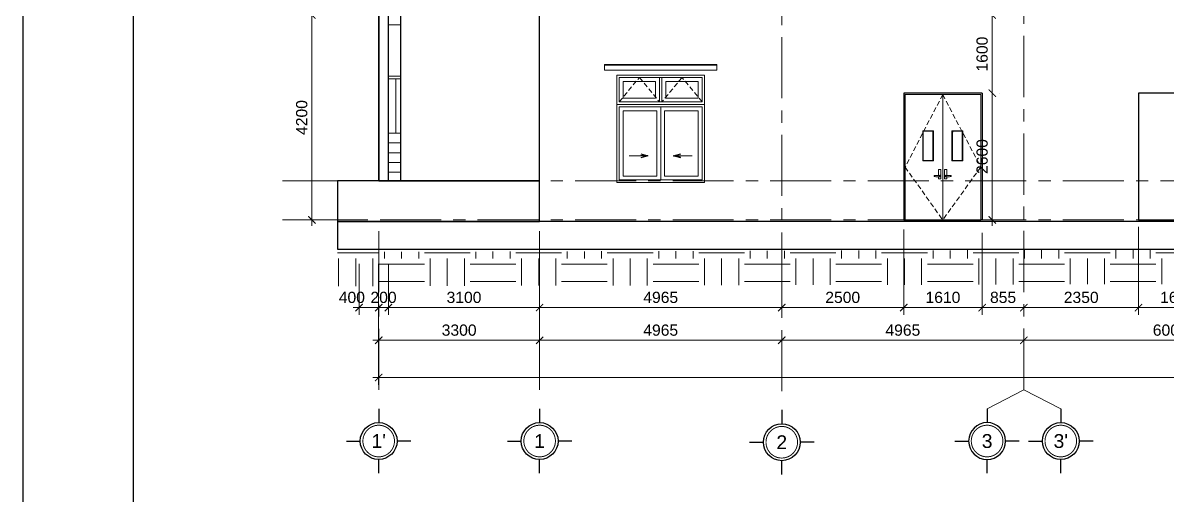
# Model space of a CAD drawing. Header units: millimetres. Extents: x 886808 to 1650903, y -1008069 to 230892.
# Drawn here: x 1007896 to 1031357, y -417621 to -407942 of the extents above; entities that cross this region are included whole.
import ezdxf
from ezdxf.enums import TextEntityAlignment as Align

# ---------------------------------------------------------------- set-up
doc = ezdxf.new("R2010")
doc.units = ezdxf.units.MM
for name, pattern in [('CENTER', [2, 1.25, -0.25, 0.25, -0.25]), ('CENTER2', [28.575, 19.05, -3.175, 3.175, -3.175]), ('CONTINOUS', [0]), ('DASHED', [0.75, 0.5, -0.25])]:
    doc.linetypes.add(name, pattern=pattern)
doc.layers.get('0').update_dxf_attribs({"lineweight": 0})
for name, color, linetype, lineweight in [('0.NETMANHNHAT-0.05', 251, 'Continuous', 0), ('03- Net Cua- 153', 153, 'Continuous', 9), ('06- Dim- 250', 250, 'Continuous', 0), ('8l NET TO', 8, 'Continuous', 9), ('A-DETL-GENF', 92, 'Continuous', 5), ('A-GLAZ', 151, 'Continuous', 5), ('A-Wall', 113, 'Continuous', 30), ('A_Dim', 8, 'Continuous', 5), ('net truc', 250, 'CENTER2', 5), ('Text', 250, 'Continuous', 25)]:
    doc.layers.add(name, color=color, linetype=linetype, lineweight=lineweight)
doc.styles.add('Arial', font='arial.ttf', dxfattribs={"height": 253.361452})
doc.styles.add('TIÊU ĐỀ', font='arial.ttf', dxfattribs={"height": 230})
doc.dimstyles.new('1-100', dxfattribs={"dimtxt": 230, "dimasz": 150, "dimexe": 150, "dimexo": 300, "dimgap": 90, "dimtad": 1, "dimdec": 0, "dimrnd": 5, "dimzin": 0, "dimtxsty": 'TIÊU ĐỀ', "dimblk": 'ARCHTICK', "dimcen": 100, "dimdle": 120, "dimclrd": 256, "dimclre": 256, "dimclrt": 2, "dimadec": 0, "dimazin": 0, "dimtfac": 1, "dimtdec": 0, "dimtix": 1, "dimtmove": 1, "dimatfit": 3, "dimldrblk": 'OPEN30', "dimfxl": 900, "dimtolj": 1, "dimtzin": 0, "dimlwd": 13, "dimlwe": 13, "dimarcsym": 1})

# ---------------------------------------------------------------- blocks, each defined once
blk = doc.blocks.new('*U900')
for p, q in [((0, 7), (0, 4)), ((-7, 0), (-4, 0)), ((7, 0), (4, 0)), ((0, -7), (0, -4))]:
    blk.add_line(p, q)
blk.add_circle((0, 0), 4)
at = {"layer": 'net truc', "color": 4, "linetype": 'CONTINOUS', "ltscale": 0.08, "const_width": 0.208}
blk.add_lwpolyline([(3.43, -0.02, 0.414214), (0.02, 3.43, 2.414214), (3.43, -0.02, 0.24166)], format="xyb", dxfattribs=at)
at = {"color": 7, "style": 'Arial', "flags": 8}
blk.add_attdef('DETAIL#', text='', height=3, dxfattribs=at).set_placement((0, 0), align=Align.MIDDLE_CENTER)
blk = doc.blocks.new('_ArchTick')
at = {"color": 0, "linetype": 'ByBlock', "const_width": 0.15}
blk.add_lwpolyline([(-0.5, -0.5), (0.5, 0.5)], dxfattribs=at)
blk = doc.blocks.new('*D320')
at = {"layer": 'A_Dim', "lineweight": 13, "transparency": 16777216}
for p, q in [((1013822, -412102), (1013822, -407662)), ((1014891, -407782), (1013672, -407782)), ((1014891, -411982), (1013672, -411982))]:
    blk.add_line(p, q, dxfattribs=at)
at = {"layer": 'Defpoints', "color": 0, "transparency": 16777216}
for p in [(1013822, -407782), (1015191, -407782), (1015191, -411982)]:
    blk.add_point(p, dxfattribs=at)
at = {"layer": 'A_Dim', "lineweight": 13, "transparency": 16777216, "xscale": 150, "yscale": 150, "zscale": 150}
for p, rotation in [((1013822, -407782), 90), ((1013822, -411982), 270)]:
    blk.add_blockref('_ArchTick', p, dxfattribs=dict(at, rotation=rotation))
at = {"layer": 'A_Dim', "color": 2, "transparency": 16777216, "insert": (1013614, -409882), "char_height": 230, "attachment_point": 5, "rotation": 90, "style": 'TIÊU ĐỀ'}
blk.add_mtext('\\A1;4200', dxfattribs=at)
blk = doc.blocks.new('_Open30')
at = {"color": 0, "linetype": 'ByBlock', "lineweight": -2}
for p, q in [((-1, 0.27), (0, 0)), ((0, 0), (-1, -0.27)), ((0, 0), (-1, 0))]:
    blk.add_line(p, q, dxfattribs=at)
blk = doc.blocks.new('*D281')
at = {"layer": 'A_Dim', "lineweight": 13, "transparency": 16777216}
for p, q in [((1015191, -412882), (1015191, -413928)), ((1015391, -412882), (1015391, -413928)), ((1015191, -413778), (1015041, -413778)), ((1015191, -413778), (1015391, -413778)), ((1015391, -413778), (1015541, -413778))]:
    blk.add_line(p, q, dxfattribs=at)
at = {"layer": 'Defpoints', "color": 0, "transparency": 16777216}
for p in [(1015191, -412582), (1015391, -412582), (1015391, -413778)]:
    blk.add_point(p, dxfattribs=at)
at = {"layer": 'A_Dim', "lineweight": 13, "transparency": 16777216, "xscale": 150, "yscale": 150, "zscale": 150}
blk.add_blockref('_ArchTick', (1015191, -413778), dxfattribs=at)
at = {"layer": 'A_Dim', "lineweight": 13, "transparency": 16777216, "xscale": 150, "yscale": 150, "zscale": 150, "rotation": 180}
blk.add_blockref('_ArchTick', (1015391, -413778), dxfattribs=at)
at = {"layer": 'A_Dim', "color": 2, "transparency": 16777216, "insert": (1015291, -413570), "char_height": 230, "attachment_point": 5, "style": 'TIÊU ĐỀ'}
blk.add_mtext('\\A1;200', dxfattribs=at)
blk = doc.blocks.new('*D282')
at = {"layer": 'A_Dim', "lineweight": 13, "transparency": 16777216}
for p, q in [((1014791, -412882), (1014791, -413928)), ((1015191, -412882), (1015191, -413928)), ((1014671, -413778), (1015311, -413778))]:
    blk.add_line(p, q, dxfattribs=at)
at = {"layer": 'Defpoints', "color": 0, "transparency": 16777216}
for p in [(1014791, -412582), (1015191, -412582), (1015191, -413778)]:
    blk.add_point(p, dxfattribs=at)
at = {"layer": 'A_Dim', "lineweight": 13, "transparency": 16777216, "xscale": 150, "yscale": 150, "zscale": 150, "rotation": 180}
blk.add_blockref('_ArchTick', (1014791, -413778), dxfattribs=at)
at = {"layer": 'A_Dim', "lineweight": 13, "transparency": 16777216, "xscale": 150, "yscale": 150, "zscale": 150}
blk.add_blockref('_ArchTick', (1015191, -413778), dxfattribs=at)
at = {"layer": 'A_Dim', "color": 2, "transparency": 16777216, "insert": (1014641, -413570), "char_height": 230, "attachment_point": 5, "style": 'TIÊU ĐỀ'}
blk.add_mtext('\\A1;400', dxfattribs=at)
blk = doc.blocks.new('*D283')
at = {"layer": 'A_Dim', "lineweight": 13, "transparency": 16777216}
for p, q in [((1015391, -412882), (1015391, -413928)), ((1018491, -412882), (1018491, -413928)), ((1015271, -413778), (1018611, -413778))]:
    blk.add_line(p, q, dxfattribs=at)
at = {"layer": 'Defpoints', "color": 0, "transparency": 16777216}
for p in [(1015391, -412582), (1018491, -412582), (1018491, -413778)]:
    blk.add_point(p, dxfattribs=at)
at = {"layer": 'A_Dim', "lineweight": 13, "transparency": 16777216, "xscale": 150, "yscale": 150, "zscale": 150, "rotation": 180}
blk.add_blockref('_ArchTick', (1015391, -413778), dxfattribs=at)
at = {"layer": 'A_Dim', "lineweight": 13, "transparency": 16777216, "xscale": 150, "yscale": 150, "zscale": 150}
blk.add_blockref('_ArchTick', (1018491, -413778), dxfattribs=at)
at = {"layer": 'A_Dim', "color": 2, "transparency": 16777216, "insert": (1016941, -413570), "char_height": 230, "attachment_point": 5, "style": 'TIÊU ĐỀ'}
blk.add_mtext('\\A1;3100', dxfattribs=at)
blk = doc.blocks.new('*D284')
at = {"layer": 'A_Dim', "lineweight": 13, "transparency": 16777216}
for p, q in [((1023456, -413084), (1023456, -413928)), ((1018371, -413778), (1023576, -413778)), ((1018491, -413754), (1018491, -413928))]:
    blk.add_line(p, q, dxfattribs=at)
at = {"layer": 'Defpoints', "color": 0, "transparency": 16777216}
for p in [(1023456, -412784), (1018491, -413454), (1023456, -413778)]:
    blk.add_point(p, dxfattribs=at)
at = {"layer": 'A_Dim', "lineweight": 13, "transparency": 16777216, "xscale": 150, "yscale": 150, "zscale": 150, "rotation": 180}
blk.add_blockref('_ArchTick', (1018491, -413778), dxfattribs=at)
at = {"layer": 'A_Dim', "lineweight": 13, "transparency": 16777216, "xscale": 150, "yscale": 150, "zscale": 150}
blk.add_blockref('_ArchTick', (1023456, -413778), dxfattribs=at)
at = {"layer": 'A_Dim', "color": 2, "transparency": 16777216, "insert": (1020974, -413570), "char_height": 230, "attachment_point": 5, "style": 'TIÊU ĐỀ'}
blk.add_mtext('\\A1;4965', dxfattribs=at)
blk = doc.blocks.new('*D285')
at = {"layer": 'A_Dim', "lineweight": 13, "transparency": 16777216}
for p, q in [((1025956, -412475), (1025956, -413928)), ((1023456, -413084), (1023456, -413928)), ((1023336, -413778), (1026076, -413778))]:
    blk.add_line(p, q, dxfattribs=at)
at = {"layer": 'Defpoints', "color": 0, "transparency": 16777216}
for p in [(1025956, -412175), (1023456, -412784), (1025956, -413778)]:
    blk.add_point(p, dxfattribs=at)
at = {"layer": 'A_Dim', "lineweight": 13, "transparency": 16777216, "xscale": 150, "yscale": 150, "zscale": 150, "rotation": 180}
blk.add_blockref('_ArchTick', (1023456, -413778), dxfattribs=at)
at = {"layer": 'A_Dim', "lineweight": 13, "transparency": 16777216, "xscale": 150, "yscale": 150, "zscale": 150}
blk.add_blockref('_ArchTick', (1025956, -413778), dxfattribs=at)
at = {"layer": 'A_Dim', "color": 2, "transparency": 16777216, "insert": (1024706, -413570), "char_height": 230, "attachment_point": 5, "style": 'TIÊU ĐỀ'}
blk.add_mtext('\\A1;2500', dxfattribs=at)
blk = doc.blocks.new('*D286')
at = {"layer": 'A_Dim', "lineweight": 13, "transparency": 16777216}
for p, q in [((1027566, -412248), (1027566, -413928)), ((1027446, -413778), (1028541, -413778)), ((1028421, -413957), (1028421, -413928))]:
    blk.add_line(p, q, dxfattribs=at)
at = {"layer": 'Defpoints', "color": 0, "transparency": 16777216}
for p in [(1027566, -411948), (1028421, -413657), (1028421, -413778)]:
    blk.add_point(p, dxfattribs=at)
at = {"layer": 'A_Dim', "lineweight": 13, "transparency": 16777216, "xscale": 150, "yscale": 150, "zscale": 150, "rotation": 180}
blk.add_blockref('_ArchTick', (1027566, -413778), dxfattribs=at)
at = {"layer": 'A_Dim', "lineweight": 13, "transparency": 16777216, "xscale": 150, "yscale": 150, "zscale": 150}
blk.add_blockref('_ArchTick', (1028421, -413778), dxfattribs=at)
at = {"layer": 'A_Dim', "color": 2, "transparency": 16777216, "insert": (1027994, -413570), "char_height": 230, "attachment_point": 5, "style": 'TIÊU ĐỀ'}
blk.add_mtext('\\A1;855', dxfattribs=at)
blk = doc.blocks.new('*D287')
at = {"layer": 'A_Dim', "lineweight": 13, "transparency": 16777216}
for p, q in [((1030771, -412121), (1030771, -413928)), ((1028301, -413778), (1030891, -413778)), ((1028421, -413957), (1028421, -413928))]:
    blk.add_line(p, q, dxfattribs=at)
at = {"layer": 'Defpoints', "color": 0, "transparency": 16777216}
for p in [(1030771, -411821), (1028421, -413657), (1030771, -413778)]:
    blk.add_point(p, dxfattribs=at)
at = {"layer": 'A_Dim', "lineweight": 13, "transparency": 16777216, "xscale": 150, "yscale": 150, "zscale": 150, "rotation": 180}
blk.add_blockref('_ArchTick', (1028421, -413778), dxfattribs=at)
at = {"layer": 'A_Dim', "lineweight": 13, "transparency": 16777216, "xscale": 150, "yscale": 150, "zscale": 150}
blk.add_blockref('_ArchTick', (1030771, -413778), dxfattribs=at)
at = {"layer": 'A_Dim', "color": 2, "transparency": 16777216, "insert": (1029596, -413570), "char_height": 230, "attachment_point": 5, "style": 'TIÊU ĐỀ'}
blk.add_mtext('\\A1;2350', dxfattribs=at)
blk = doc.blocks.new('*D288')
at = {"layer": 'A_Dim', "lineweight": 13, "transparency": 16777216}
for p, q in [((1030771, -412121), (1030771, -413928)), ((1032371, -412121), (1032371, -413928)), ((1030651, -413778), (1032491, -413778))]:
    blk.add_line(p, q, dxfattribs=at)
at = {"layer": 'Defpoints', "color": 0, "transparency": 16777216}
for p in [(1030771, -411821), (1032371, -411821), (1032371, -413778)]:
    blk.add_point(p, dxfattribs=at)
at = {"layer": 'A_Dim', "lineweight": 13, "transparency": 16777216, "xscale": 150, "yscale": 150, "zscale": 150, "rotation": 180}
blk.add_blockref('_ArchTick', (1030771, -413778), dxfattribs=at)
at = {"layer": 'A_Dim', "lineweight": 13, "transparency": 16777216, "xscale": 150, "yscale": 150, "zscale": 150}
blk.add_blockref('_ArchTick', (1032371, -413778), dxfattribs=at)
at = {"layer": 'A_Dim', "color": 2, "transparency": 16777216, "insert": (1031571, -413570), "char_height": 230, "attachment_point": 5, "style": 'TIÊU ĐỀ'}
blk.add_mtext('\\A1;1600', dxfattribs=at)
blk = doc.blocks.new('*D301')
at = {"layer": 'A_Dim', "lineweight": 13, "transparency": 16777216}
for p, q in [((1034541, -414448), (1028301, -414448)), ((1028421, -414523), (1028421, -414598)), ((1034421, -414523), (1034421, -414598))]:
    blk.add_line(p, q, dxfattribs=at)
at = {"layer": 'Defpoints', "color": 0, "transparency": 16777216}
for p in [(1028421, -414223), (1034421, -414223), (1028421, -414448)]:
    blk.add_point(p, dxfattribs=at)
at = {"layer": 'A_Dim', "lineweight": 13, "transparency": 16777216, "xscale": 150, "yscale": 150, "zscale": 150, "rotation": 180}
blk.add_blockref('_ArchTick', (1028421, -414448), dxfattribs=at)
at = {"layer": 'A_Dim', "lineweight": 13, "transparency": 16777216, "xscale": 150, "yscale": 150, "zscale": 150}
blk.add_blockref('_ArchTick', (1034421, -414448), dxfattribs=at)
at = {"layer": 'A_Dim', "color": 2, "transparency": 16777216, "insert": (1031421, -414241), "char_height": 230, "attachment_point": 5, "style": 'TIÊU ĐỀ'}
blk.add_mtext('\\A1;6000', dxfattribs=at)
blk = doc.blocks.new('*D302')
at = {"layer": 'A_Dim', "lineweight": 13, "transparency": 16777216}
for p, q in [((1028541, -414448), (1023336, -414448)), ((1023456, -414523), (1023456, -414598)), ((1028421, -414523), (1028421, -414598))]:
    blk.add_line(p, q, dxfattribs=at)
at = {"layer": 'Defpoints', "color": 0, "transparency": 16777216}
for p in [(1023456, -414223), (1028421, -414223), (1023456, -414448)]:
    blk.add_point(p, dxfattribs=at)
at = {"layer": 'A_Dim', "lineweight": 13, "transparency": 16777216, "xscale": 150, "yscale": 150, "zscale": 150, "rotation": 180}
blk.add_blockref('_ArchTick', (1023456, -414448), dxfattribs=at)
at = {"layer": 'A_Dim', "lineweight": 13, "transparency": 16777216, "xscale": 150, "yscale": 150, "zscale": 150}
blk.add_blockref('_ArchTick', (1028421, -414448), dxfattribs=at)
at = {"layer": 'A_Dim', "color": 2, "transparency": 16777216, "insert": (1025939, -414241), "char_height": 230, "attachment_point": 5, "style": 'TIÊU ĐỀ'}
blk.add_mtext('\\A1;4965', dxfattribs=at)
blk = doc.blocks.new('*D303')
at = {"layer": 'A_Dim', "lineweight": 13, "transparency": 16777216}
for p, q in [((1018491, -414220), (1018491, -414298)), ((1023576, -414448), (1018371, -414448)), ((1023456, -414523), (1023456, -414598))]:
    blk.add_line(p, q, dxfattribs=at)
at = {"layer": 'Defpoints', "color": 0, "transparency": 16777216}
for p in [(1023456, -414223), (1018491, -414448), (1018491, -414520)]:
    blk.add_point(p, dxfattribs=at)
at = {"layer": 'A_Dim', "lineweight": 13, "transparency": 16777216, "xscale": 150, "yscale": 150, "zscale": 150, "rotation": 180}
blk.add_blockref('_ArchTick', (1018491, -414448), dxfattribs=at)
at = {"layer": 'A_Dim', "lineweight": 13, "transparency": 16777216, "xscale": 150, "yscale": 150, "zscale": 150}
blk.add_blockref('_ArchTick', (1023456, -414448), dxfattribs=at)
at = {"layer": 'A_Dim', "color": 2, "transparency": 16777216, "insert": (1020974, -414241), "char_height": 230, "attachment_point": 5, "style": 'TIÊU ĐỀ'}
blk.add_mtext('\\A1;4965', dxfattribs=at)
blk = doc.blocks.new('*D304')
at = {"layer": 'A_Dim', "lineweight": 13, "transparency": 16777216}
for p, q in [((1015191, -412882), (1015191, -414598)), ((1018491, -412882), (1018491, -414598)), ((1018611, -414448), (1015071, -414448))]:
    blk.add_line(p, q, dxfattribs=at)
at = {"layer": 'Defpoints', "color": 0, "transparency": 16777216}
for p in [(1015191, -412582), (1018491, -412582), (1015191, -414448)]:
    blk.add_point(p, dxfattribs=at)
at = {"layer": 'A_Dim', "lineweight": 13, "transparency": 16777216, "xscale": 150, "yscale": 150, "zscale": 150, "rotation": 180}
blk.add_blockref('_ArchTick', (1015191, -414448), dxfattribs=at)
at = {"layer": 'A_Dim', "lineweight": 13, "transparency": 16777216, "xscale": 150, "yscale": 150, "zscale": 150}
blk.add_blockref('_ArchTick', (1018491, -414448), dxfattribs=at)
at = {"layer": 'A_Dim', "color": 2, "transparency": 16777216, "insert": (1016841, -414241), "char_height": 230, "attachment_point": 5, "style": 'TIÊU ĐỀ'}
blk.add_mtext('\\A1;3300', dxfattribs=at)
blk = doc.blocks.new('*D305')
at = {"layer": 'A_Dim', "lineweight": 13, "transparency": 16777216}
for p, q in [((1027772, -412102), (1027772, -409262)), ((1027921, -409382), (1027922, -409382)), ((1027921, -411982), (1027922, -411982))]:
    blk.add_line(p, q, dxfattribs=at)
at = {"layer": 'Defpoints', "color": 0, "transparency": 16777216}
for p in [(1027621, -409382), (1027772, -409382), (1027621, -411982)]:
    blk.add_point(p, dxfattribs=at)
at = {"layer": 'A_Dim', "lineweight": 13, "transparency": 16777216, "xscale": 150, "yscale": 150, "zscale": 150}
for p, rotation in [((1027772, -409382), 90), ((1027772, -411982), 270)]:
    blk.add_blockref('_ArchTick', p, dxfattribs=dict(at, rotation=rotation))
at = {"layer": 'A_Dim', "color": 2, "transparency": 16777216, "insert": (1027565, -410682), "char_height": 230, "attachment_point": 5, "rotation": 90, "style": 'TIÊU ĐỀ'}
blk.add_mtext('\\A1;2600', dxfattribs=at)
blk = doc.blocks.new('*D306')
at = {"layer": 'A_Dim', "lineweight": 13, "transparency": 16777216}
for p, q in [((1027772, -409502), (1027772, -407662)), ((1027921, -407782), (1027922, -407782)), ((1027921, -409382), (1027922, -409382))]:
    blk.add_line(p, q, dxfattribs=at)
at = {"layer": 'Defpoints', "color": 0, "transparency": 16777216}
for p in [(1027621, -407782), (1027772, -407782), (1027621, -409382)]:
    blk.add_point(p, dxfattribs=at)
at = {"layer": 'A_Dim', "lineweight": 13, "transparency": 16777216, "xscale": 150, "yscale": 150, "zscale": 150}
for p, rotation in [((1027772, -407782), 90), ((1027772, -409382), 270)]:
    blk.add_blockref('_ArchTick', p, dxfattribs=dict(at, rotation=rotation))
at = {"layer": 'A_Dim', "color": 2, "transparency": 16777216, "insert": (1027565, -408582), "char_height": 230, "attachment_point": 5, "rotation": 90, "style": 'TIÊU ĐỀ'}
blk.add_mtext('\\A1;1600', dxfattribs=at)
blk = doc.blocks.new('*D718')
at = {"layer": 'A_Dim', "lineweight": 13, "transparency": 16777216}
for p, q in [((1048921, -414228), (1048921, -415361)), ((1015191, -414464), (1015191, -415361)), ((1015071, -415211), (1049041, -415211))]:
    blk.add_line(p, q, dxfattribs=at)
at = {"layer": 'Defpoints', "color": 0, "transparency": 16777216}
for p in [(1048921, -413928), (1015191, -414164), (1048921, -415211)]:
    blk.add_point(p, dxfattribs=at)
at = {"layer": 'A_Dim', "lineweight": 13, "transparency": 16777216, "xscale": 150, "yscale": 150, "zscale": 150, "rotation": 180}
blk.add_blockref('_ArchTick', (1015191, -415211), dxfattribs=at)
at = {"layer": 'A_Dim', "lineweight": 13, "transparency": 16777216, "xscale": 150, "yscale": 150, "zscale": 150}
blk.add_blockref('_ArchTick', (1048921, -415211), dxfattribs=at)
at = {"layer": 'A_Dim', "color": 2, "transparency": 16777216, "insert": (1032056, -415004), "char_height": 230, "attachment_point": 5, "style": 'TIÊU ĐỀ'}
blk.add_mtext('\\A1;33730', dxfattribs=at)
blk = doc.blocks.new('*D312')
at = {"layer": 'A_Dim', "lineweight": 13, "transparency": 16777216}
for p, q in [((1025956, -412175), (1025956, -413928)), ((1027566, -413025), (1027566, -413928)), ((1025836, -413778), (1027686, -413778))]:
    blk.add_line(p, q, dxfattribs=at)
at = {"layer": 'Defpoints', "color": 0, "transparency": 16777216}
for p in [(1025956, -411875), (1027566, -412725), (1027566, -413778)]:
    blk.add_point(p, dxfattribs=at)
at = {"layer": 'A_Dim', "lineweight": 13, "transparency": 16777216, "xscale": 150, "yscale": 150, "zscale": 150, "rotation": 180}
blk.add_blockref('_ArchTick', (1025956, -413778), dxfattribs=at)
at = {"layer": 'A_Dim', "lineweight": 13, "transparency": 16777216, "xscale": 150, "yscale": 150, "zscale": 150}
blk.add_blockref('_ArchTick', (1027566, -413778), dxfattribs=at)
at = {"layer": 'A_Dim', "color": 2, "transparency": 16777216, "insert": (1026761, -413570), "char_height": 230, "attachment_point": 5, "style": 'TIÊU ĐỀ'}
blk.add_mtext('\\A1;1610', dxfattribs=at)

msp = doc.modelspace()

# ---------------------------------------------------------------- hatches: boundary and pattern name
at = {"layer": '03- Net Cua- 153', "linetype": 'Continuous', "transparency": 33554636}
h = msp.add_hatch(dxfattribs=at)
h.set_pattern_fill('FP_2', color=256, style=0, pattern_type=2)
h.set_pattern_definition([(63.435, (1045027.6, -410628.15), (-0.001, 1524), [532.46, -2875.3]), (63.435, (1043503.6, -410628.15), (-0.001, 1524), [532.46, -2875.3]), (63.435, (1045757.1, -410333.7), (-0.001, 1524), [532.46, -2875.3]), (63.435, (1044233.1, -410333.7), (-0.001, 1524), [532.46, -2875.3]), (63.435, (1045646.7, -410437.65), (-0.001, 1524), [532.46, -2875.3]), (63.435, (1044122.7, -410437.65), (-0.001, 1524), [532.46, -2875.3]), (63.435, (1045534.14, -409842.4), (-0.001, 1524), [258.8, -3148.97]), (63.435, (1044010.14, -409842.4), (-0.001, 1524), [258.8, -3148.97]), (63.435, (1045460.5, -409934.54), (-0.001, 1524), [532.46, -2875.3]), (63.435, (1043936.5, -409934.54), (-0.001, 1524), [532.46, -2875.3]), (63.435, (1045473.5, -409868.4), (-0.001, 1524), [532.46, -2875.3]), (63.435, (1043949.5, -409868.4), (-0.001, 1524), [532.46, -2875.3]), (63.435, (1044858.65, -410158.55), (-0.001, 1524), [532.46, -2875.3]), (63.435, (1043334.65, -410158.55), (-0.001, 1524), [532.46, -2875.3]), (63.435, (1044871.64, -410080.6), (-0.001, 1524), [532.46, -2875.3]), (63.435, (1043347.64, -410080.6), (-0.001, 1524), [532.46, -2875.3]), (63.435, (1044875.14, -410024.4), (-0.001, 1524), [532.46, -2875.3]), (63.435, (1043351.14, -410024.4), (-0.001, 1524), [532.46, -2875.3])])
h.paths.add_polyline_path([(1026955.9, -410762.5), (1027155.9, -410762.5), (1027155.9, -410162.5), (1026955.9, -410162.5), (1026955.9, -410622.5)], flags=0)
at = {"layer": 'A-DETL-GENF', "transparency": 33554636}
h = msp.add_hatch(dxfattribs=at)
h.set_pattern_fill('FP_9', color=27, style=0, pattern_type=2)
h.set_pattern_definition([(0, (1040502.8, -410782.5), (937.5, 937.5), [937.5, -937.5]), (0, (1040502.8, -410430.9), (937.5, 937.5), [937.5, -937.5]), (0, (1040502.8, -410079.4), (937.5, 937.5), [937.5, -937.5]), (90, (1040620, -409962.2), (-937.5, 937.5), [937.5, -937.5]), (90, (1040971.6, -409962.2), (-937.5, 937.5), [937.5, -937.5]), (90, (1041323.1, -409962.2), (-937.5, 937.5), [937.5, -937.5])])
h.paths.add_polyline_path([(1036502.5, -413284.1), (1050639.8, -413284.1), (1050639.8, -412582.5), (1033936.4, -412582.5), (1033936.4, -412582.8), (1033136.4, -412582.8), (1033136.4, -412586.5), (1014346, -412640.1), (1014346, -413337.6), (1035956.8, -413284.1)])

# ---------------------------------------------------------------- linework, layer by layer
at = {"layer": '0.NETMANHNHAT-0.05', "transparency": 33554636}
for points in [[(1015641.3, -407982.5), (1015391.4, -407982.5)], [(1015641.3, -409037), (1015391.4, -409037)], [(1015641.3, -409087), (1015391.4, -409087)], [(1015641.3, -410199.6), (1015391.4, -410199.6)], [(1015641.3, -410399.6), (1015391.4, -410399.6)], [(1015391.4, -410602.5), (1015641.3, -410602.5)], [(1015391.4, -410803.9), (1015641.3, -410803.9)], [(1015391.4, -411005.4), (1015641.3, -411005.4)]]:
    msp.add_lwpolyline(points, dxfattribs=at)
msp.add_lwpolyline([(1015541.4, -410199.6), (1015544.4, -410199.6), (1015544.4, -409087), (1015541.4, -409087)], close=True, dxfattribs=at)
at = {"layer": '03- Net Cua- 153', "linetype": 'Continuous', "transparency": 33554636}
for p, q in [((1026755.9, -409412.5), (1025986.4, -409412.5)), ((1025986.4, -409412.5), (1025986.4, -411982.5)), ((1025986.4, -409412.5), (1027536.4, -409412.5)), ((1026755.9, -409412.5), (1026755.9, -411982.5)), ((1027536.4, -409412.5), (1026755.9, -409412.5)), ((1027536.4, -411982.5), (1027536.4, -409412.5)), ((1026565.9, -410152.5), (1026345.9, -410152.5)), ((1026345.9, -410152.5), (1026345.9, -410772.5)), ((1026355.9, -410762.5), (1026355.9, -410162.5)), ((1026355.9, -410162.5), (1026555.9, -410162.5)), ((1026555.9, -410162.5), (1026555.9, -410762.5)), ((1026565.9, -410772.5), (1026565.9, -410152.5)), ((1027165.9, -410152.5), (1026945.9, -410152.5)), ((1026945.9, -410152.5), (1026945.9, -410772.5)), ((1026955.9, -410762.5), (1026955.9, -410162.5)), ((1026955.9, -410162.5), (1027155.9, -410162.5)), ((1027155.9, -410162.5), (1027155.9, -410762.5)), ((1027165.9, -410772.5), (1027165.9, -410152.5)), ((1026345.9, -410772.5), (1026565.9, -410772.5)), ((1026555.9, -410762.5), (1026355.9, -410762.5)), ((1026945.9, -410772.5), (1027165.9, -410772.5)), ((1027155.9, -410762.5), (1026955.9, -410762.5)), ((1026720.9, -410947.9), (1026668.9, -410947.9)), ((1026668.9, -410947.9), (1026668.9, -411070.4)), ((1026720.9, -411140.8), (1026720.9, -410947.9)), ((1026790.9, -410947.9), (1026790.9, -411140.8)), ((1026842.9, -410947.9), (1026790.9, -410947.9)), ((1026842.9, -411070.4), (1026842.9, -410947.9)), ((1026580.8, -411073.3), (1026580.8, -411091.6)), ((1026580.9, -411073.3), (1026580.8, -411073.3)), ((1026580.8, -411073.3), (1026580.9, -411073.3)), ((1026580.9, -411091.7), (1026580.8, -411091.6)), ((1026580.8, -411091.6), (1026580.9, -411091.6)), ((1026600.2, -411071.6), (1026580.9, -411073.3)), ((1026580.9, -411091.7), (1026600.2, -411093.3)), ((1026613.1, -411070.5), (1026601.3, -411071.5)), ((1026601.3, -411093.4), (1026613.1, -411094.5)), ((1026650.3, -411070.1), (1026613.1, -411070.5)), ((1026613.1, -411094.5), (1026694.9, -411095.4)), ((1026650.3, -411070.1), (1026694.9, -411070.1)), ((1026668.9, -411095.1), (1026668.9, -411140.8)), ((1026668.9, -411140.8), (1026720.9, -411140.8)), ((1026694.9, -411070.8), (1026694.9, -411070.1)), ((1026694.9, -411095.4), (1026694.9, -411094.2)), ((1026790.9, -411140.8), (1026842.9, -411140.8)), ((1026816.9, -411070.1), (1026861.4, -411070.1)), ((1026816.9, -411070.1), (1026816.9, -411070.8)), ((1026816.9, -411094.2), (1026816.9, -411095.4)), ((1026816.9, -411095.4), (1026898.7, -411094.5)), ((1026842.9, -411140.8), (1026842.9, -411095.1)), ((1026898.7, -411070.5), (1026861.4, -411070.1)), ((1026910.5, -411071.5), (1026898.7, -411070.5)), ((1026898.7, -411094.5), (1026910.5, -411093.4)), ((1026930.8, -411073.3), (1026911.6, -411071.6)), ((1026911.6, -411093.3), (1026930.8, -411091.7)), ((1026930.9, -411091.6), (1026930.9, -411073.3)), ((1026930.9, -411073.3), (1026930.9, -411073.3)), ((1026930.9, -411073.3), (1026930.9, -411073.3)), ((1026930.9, -411091.6), (1026930.9, -411091.6)), ((1026930.9, -411091.6), (1026930.9, -411091.7))]:
    msp.add_line(p, q, dxfattribs=at)
for points in [[(1021873.9, -409012.3), (1020073.9, -409012.3), (1020073.9, -409612.3), (1021873.9, -409612.3)], [(1021823.9, -409062.3), (1020123.9, -409062.3), (1020123.9, -409562.3), (1021823.9, -409562.3)], [(1020948.9, -409062.3), (1020123.9, -409062.3), (1020123.9, -409562.3), (1020948.9, -409562.3)], [(1020868.9, -409142.3), (1020203.9, -409142.3), (1020203.9, -409482.3), (1020868.9, -409482.3)], [(1020948.9, -409062.3), (1020998.9, -409062.3), (1020998.9, -409562.3), (1020948.9, -409562.3)], [(1020998.9, -409062.3), (1021823.9, -409062.3), (1021823.9, -409562.3), (1020998.9, -409562.3)], [(1021078.9, -409142.3), (1021743.9, -409142.3), (1021743.9, -409482.3), (1021078.9, -409482.3)], [(1021873.9, -409612.3), (1020073.9, -409612.3), (1020073.9, -411212.3), (1021873.9, -411212.3)], [(1021823.9, -409662.3), (1020123.9, -409662.3), (1020123.9, -411162.3), (1021823.9, -411162.3)], [(1020973.9, -409662.3), (1020123.9, -409662.3), (1020123.9, -411162.3), (1020973.9, -411162.3)], [(1020893.9, -409742.3), (1020203.9, -409742.3), (1020203.9, -411082.3), (1020893.9, -411082.3)], [(1020973.9, -409662.3), (1021823.9, -409662.3), (1021823.9, -411162.3), (1020973.9, -411162.3)], [(1021053.9, -409742.3), (1021743.9, -409742.3), (1021743.9, -411082.3), (1021053.9, -411082.3)]]:
    msp.add_lwpolyline(points, close=True, dxfattribs=at)
for points in [[(1026601.3, -411071.5), (1026601, -411071.6), (1026600.7, -411071.6), (1026600.5, -411071.6), (1026600.3, -411071.6), (1026600.2, -411071.6)], [(1026600.2, -411093.3), (1026600.3, -411093.4), (1026600.5, -411093.4), (1026600.7, -411093.4), (1026601, -411093.4), (1026601.3, -411093.4)], [(1026911.6, -411071.6), (1026911.5, -411071.6), (1026911.3, -411071.6), (1026911.1, -411071.6), (1026910.8, -411071.6), (1026910.5, -411071.5)], [(1026910.5, -411093.4), (1026910.8, -411093.4), (1026911.1, -411093.4), (1026911.3, -411093.4), (1026911.5, -411093.4), (1026911.6, -411093.3)]]:
    msp.add_lwpolyline(points, dxfattribs=at)
for centre, radius, start, end in [((1026694.9, -411082.5), 12.8, 0, 180), ((1026694.9, -411082.5), 12.8, 180, 0), ((1026694.9, -411082.5), 16, 90, 124.83088), ((1026694.9, -411082.5), 16, 238.95846, 270), ((1026694.9, -411082.5), 14.7, 90, 113.94263), ((1026694.9, -411082.5), 14.7, 0, 113.94263), ((1026694.9, -411082.5), 14.7, 250.56942, 0), ((1026694.9, -411082.5), 14.7, 250.56942, 270), ((1026694.9, -411082.5), 16, 270, 90), ((1026694.9, -411082.5), 14.7, 270, 90), ((1026816.9, -411082.5), 16, 90, 270), ((1026816.9, -411082.5), 14.7, 90, 270), ((1026816.9, -411082.5), 14.7, 73.30125, 180), ((1026816.9, -411082.5), 14.7, 180, 286.69875), ((1026816.9, -411082.5), 12.8, 0, 180), ((1026816.9, -411082.5), 12.8, 180, 0), ((1026816.9, -411082.5), 16, 55.16912, 90), ((1026816.9, -411082.5), 14.7, 73.30125, 90), ((1026816.9, -411082.5), 16, 270, 301.04154), ((1026816.9, -411082.5), 14.7, 270, 286.69875)]:
    msp.add_arc(centre, radius, start, end, dxfattribs=at)
at = {"layer": '06- Dim- 250', "linetype": 'DASHED', "ltscale": 200, "transparency": 33554636}
for p, q in [((1026755.9, -409412.5), (1025986.4, -410897.5)), ((1026755.9, -409412.5), (1027536.4, -410897.5)), ((1025986.4, -410897.5), (1026755.9, -411982.5)), ((1027536.4, -410897.5), (1026755.9, -411982.5))]:
    msp.add_line(p, q, dxfattribs=at)
for points in [[(1020123.9, -409562.3), (1020536.4, -409062.3), (1020948.9, -409562.3)], [(1021823.9, -409562.3), (1021411.4, -409062.3), (1020998.9, -409562.3)]]:
    msp.add_lwpolyline(points, dxfattribs=at)
at = {"layer": '8l NET TO', "color": 251, "linetype": 'CENTER', "ltscale": 1000, "true_color": 0x636466, "transparency": 33554636}
for p, q in [((1018491.4, -415463.5), (1018491.4, -396873.3)), ((1023456.1, -415488.3), (1023456.1, -396873.3)), ((1028421.4, -415463.5), (1028421.4, -396873.3)), ((1028421.4, -415457.7), (1028421.4, -396873.3)), ((1015191.4, -411182.5), (1015191.4, -403019.8)), ((1013219.7, -411182.5), (1057280.6, -411182.5)), ((1013219.7, -411982.5), (1057280.6, -411982.5)), ((1015191.4, -415463.5), (1015191.4, -412012.5))]:
    msp.add_line(p, q, dxfattribs=at)
for points in [[(1027665.8, -415852), (1028421.4, -415463.5)], [(1029177, -415852), (1028421.4, -415463.5)]]:
    msp.add_lwpolyline(points, dxfattribs=at)
at = {"layer": 'A-GLAZ', "transparency": 33554636}
for p, q in [((1019823.9, -408792.3), (1019823.9, -408802.3)), ((1019823.9, -408792.3), (1022123.9, -408792.3)), ((1019823.9, -408802.3), (1019823.9, -408812.3)), ((1022123.9, -408802.3), (1019823.9, -408802.3)), ((1019823.9, -408812.3), (1019823.9, -408912.3)), ((1022123.9, -408812.3), (1019823.9, -408812.3)), ((1022123.9, -408912.3), (1019823.9, -408912.3)), ((1022123.9, -408802.3), (1022123.9, -408792.3)), ((1022123.9, -408812.3), (1022123.9, -408802.3)), ((1022123.9, -408912.3), (1022123.9, -408812.3))]:
    msp.add_line(p, q, dxfattribs=at)
at = {"layer": 'A-Wall', "linetype": 'Continuous', "transparency": 33554636}
msp.add_line((1010166.2, -430497.4), (1010166.2, -385411.5), dxfattribs=at)
at = {"layer": 'A-Wall', "transparency": 33554636}
for p, q in [((1018491.4, -412012.5), (1018491.4, -399782.5)), ((1015191.4, -411182.5), (1015191.4, -403019.8)), ((1015391.4, -411182.5), (1015391.4, -403019.8)), ((1027566.4, -409382.5), (1025956.4, -409382.5)), ((1025956.4, -409382.5), (1025956.4, -411982.5)), ((1027566.4, -409382.5), (1027566.4, -411982.5)), ((1025956.4, -411982.5), (1025986.4, -411982.5)), ((1025986.4, -411982.5), (1026755.9, -411982.5)), ((1026755.9, -411982.5), (1027536.4, -411982.5)), ((1027566.4, -411982.5), (1027536.4, -411982.5))]:
    msp.add_line(p, q, dxfattribs=at)
for points in [[(1015191.4, -411182.5), (1018491.4, -411182.5), (1018491.4, -400282.5), (1015191.4, -400282.5)], [(1015641.3, -411182.5), (1018491.4, -411182.5), (1018491.4, -407782.5), (1015641.3, -407782.5)], [(1030771.4, -411982.5), (1032371.4, -411982.5), (1032371.4, -409382.5), (1030771.4, -409382.5)], [(1014346, -412012.5), (1018491.4, -412012.5), (1018491.4, -411182.5), (1014346, -411182.5)], [(1053421.4, -412432.5), (1048921.4, -412432.5), (1040171.4, -412432.5), (1033286.4, -412012.5), (1014346, -412012.5), (1014346, -412582.5), (1051139.8, -412582.5), (1051139.8, -412432.5)]]:
    msp.add_lwpolyline(points, close=True, dxfattribs=at)
at = {"layer": 'A_Dim', "transparency": 33554636}
msp.add_lwpolyline([(1021873.9, -409012.3), (1020073.9, -409012.3), (1020073.9, -409612.3), (1021873.9, -409612.3)], close=True, dxfattribs=at)
at = {"layer": 'Defpoints', "transparency": 33554636}
msp.add_lwpolyline([(1007896.1, -431632.4), (1074864.1, -431632.4), (1074864.1, -384276.5), (1007896.1, -384276.5)], close=True, dxfattribs=at)

# ---------------------------------------------------------------- block references
at = {"layer": 'Text', "transparency": 33554636, "xscale": 94.41941626506186, "yscale": 94.41941626506186, "zscale": 94.41941626506186}
for p, values in [((1015191.4, -416513), {'DETAIL#': "1'"}), ((1018491.4, -416513), {'DETAIL#': '1'}), ((1023456.1, -416537.7), {'DETAIL#': '2'}), ((1029177, -416513), {'DETAIL#': "3'"})]:
    msp.add_blockref('*U900', p, dxfattribs=at).add_auto_attribs(values)
at = {"layer": 'Text', "transparency": 33554636}
ref = msp.add_blockref('*U900', (1027665.8, -416513), dxfattribs=dict(at, xscale=-94.41941626506186, yscale=94.41941626506186, zscale=94.41941626506186))
ref.add_attrib('DETAIL#', '3', dxfattribs={"layer": '0', "color": 7, "height": 283.3, "style": 'Arial', "flags": 8}).set_placement((1027667.1, -416513), align=Align.MIDDLE_CENTER)

# ---------------------------------------------------------------- dimensions: what is measured, and where the dimension line sits
at = {"layer": 'A_Dim', "transparency": 33554636}
for base, p1, p2, picture, middle in [((1013821.6, -407782.5), (1015191.4, -411982.5), (1015191.4, -407782.5), '*D320', (1013614.1, -409882.5)), ((1027772.4, -407782.5), (1027621.4, -409382.5), (1027621.4, -407782.5), '*D306', (1027564.9, -408582.5)), ((1027772.4, -409382.5), (1027621.4, -411982.5), (1027621.4, -409382.5), '*D305', (1027564.9, -410682.5))]:
    dim = msp.add_linear_dim(base=base, p1=p1, p2=p2, angle=90, dimstyle='1-100', override={"dimscale": 1}, dxfattribs=at)
    dim.commit()
    dim.dimension.update_dxf_attribs({"geometry": picture, "text_midpoint": middle})
dim = msp.add_linear_dim(base=(1027566.4, -413777.7), p1=(1025956.4, -411875.2), p2=(1027566.4, -412725.5), dimstyle='1-100', dxfattribs=at)
dim.commit()
dim.dimension.update_dxf_attribs({"geometry": '*D312', "text_midpoint": (1026761.4, -413570.3)})
for base, p1, p2, picture, middle in [((1028421.4, -413777.7), (1027566.4, -411947.7), (1028421.4, -413656.9), '*D286', (1027993.9, -413570.3)), ((1030771.4, -413777.7), (1028421.4, -413656.9), (1030771.4, -411821.1), '*D287', (1029596.4, -413570.2)), ((1032371.4, -413777.7), (1030771.4, -411821.1), (1032371.4, -411821.1), '*D288', (1031571.4, -413570.3)), ((1025956.4, -413777.7), (1023456.1, -412783.6), (1025956.4, -412175.2), '*D285', (1024706.3, -413570.3)), ((1015391.4, -413777.7), (1015191.4, -412582.5), (1015391.4, -412582.5), '*D281', (1015291.4, -413570.3)), ((1015191.4, -414448.4), (1018491.4, -412582.5), (1015191.4, -412582.5), '*D304', (1016841.4, -414240.9)), ((1018491.4, -413777.7), (1015391.4, -412582.5), (1018491.4, -412582.5), '*D283', (1016941.4, -413570.2)), ((1023456.1, -413777.7), (1018491.4, -413454.1), (1023456.1, -412783.6), '*D284', (1020973.8, -413570.3)), ((1048921.4, -415211.3), (1015191.4, -414164.4), (1048921.4, -413927.7), '*D718', (1032056.4, -415003.8)), ((1018491.4, -414448.4), (1023456.1, -414223.1), (1018491.4, -414520.2), '*D303', (1020973.8, -414240.9)), ((1023456.1, -414448.4), (1028421.4, -414223.1), (1023456.1, -414223.1), '*D302', (1025938.8, -414240.9)), ((1028421.4, -414448.4), (1034421.4, -414223.1), (1028421.4, -414223.1), '*D301', (1031421.4, -414240.9))]:
    dim = msp.add_linear_dim(base=base, p1=p1, p2=p2, dimstyle='1-100', override={"dimscale": 1}, dxfattribs=at)
    dim.commit()
    dim.dimension.update_dxf_attribs({"geometry": picture, "text_midpoint": middle})
dim = msp.add_linear_dim(base=(1015191.4, -413777.7), p1=(1014791.4, -412582.5), p2=(1015191.4, -412582.5), dimstyle='1-100', override={"dimscale": 1}, dxfattribs=at)
dim.commit()
dim.dimension.update_dxf_attribs({"geometry": '*D282', "text_midpoint": (1014641.4, -413777.7), "dimtype": 128})

# ---------------------------------------------------------------- leaders
for points in [[(1020713.1, -410668), (1020329.9, -410668)], [(1021234.8, -410668), (1021618, -410668)]]:
    msp.add_leader(points, dimstyle='1-100', override={"dimscale": 0, "dimtad": 0}, dxfattribs=at)

doc.saveas('drawing.dxf')
